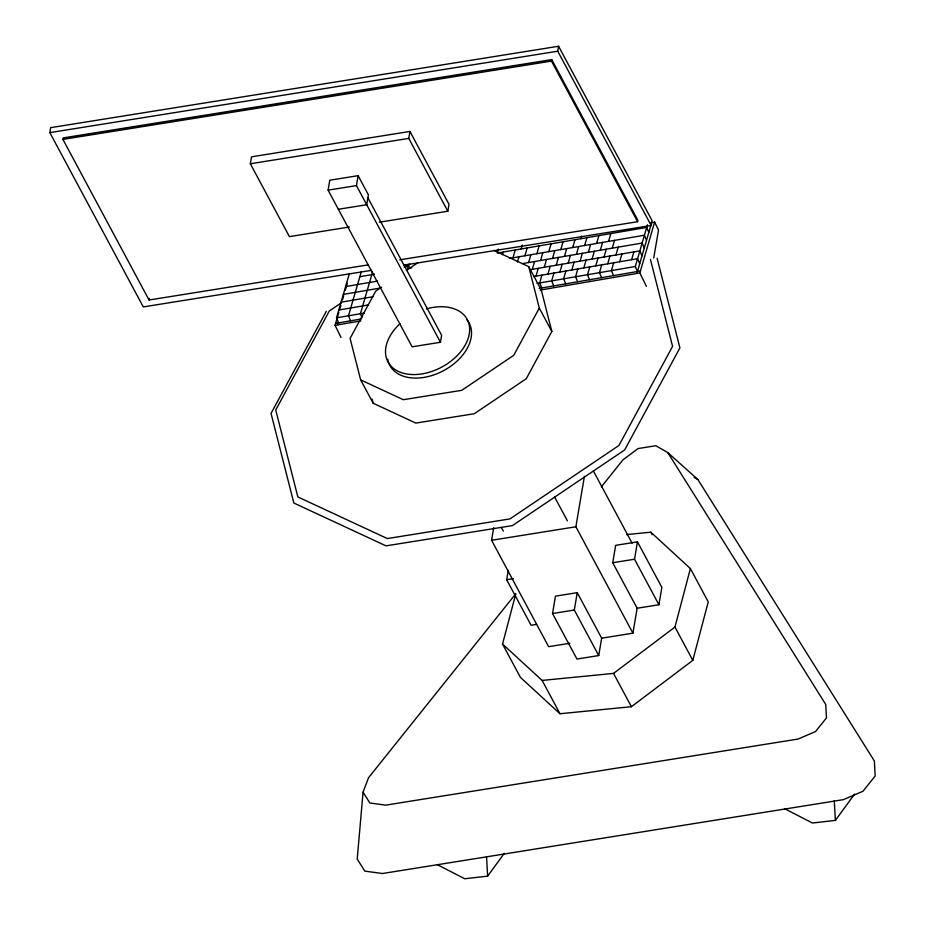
<?xml version="1.0" encoding="UTF-8"?>
<svg xmlns="http://www.w3.org/2000/svg" width="925" height="925" viewBox="0 0 925 925"><rect width="100%" height="100%" fill="white"/><g stroke="black" fill="none" stroke-linecap="round" stroke-linejoin="round"><path stroke-width="1.39" d="M515.595 593.989L368.508 777.763L363.074 792.17L357.212 859.013L364.785 871.107L382.476 873.524L843.438 799.639L862.956 791.257L875.166 775.994L874.368 760.997L697.843 479.497L667.827 452.626L655.802 445.723L638.088 448.556L622.987 459.817L601.331 486.874M371.561 270.331L143.294 306.915L49.834 132.622L50.678 127.65L558.584 46.25L652.044 220.543L651.2 225.503L404.375 265.07M368.393 264.851L149.041 300.012L62.923 139.398L63.178 137.917L551.739 59.605L637.857 220.219L637.603 221.711L399.739 259.832M149.041 300.012L149.295 298.521M349.349 227.018L289.409 236.627L250.351 163.771L251.531 156.822L409.937 131.442L448.995 204.286L447.816 211.235L379.319 222.208M367.884 197.777L441.63 335.324L440.45 342.273L412.111 346.817L328.109 190.145L329.786 180.213L358.125 175.669L368.381 194.793L366.705 204.726L338.365 209.27M440.45 342.273L356.449 185.601L358.125 175.669M447.816 211.235L408.757 138.392L409.937 131.442M637.603 221.711L551.485 61.096L551.739 59.605M651.2 225.503L557.74 51.21L558.584 46.25M569.939 643.268L548.629 646.679L491.58 540.281L493.719 527.678M536.523 624.363L531.077 625.242L506.669 579.721L508.253 570.367M552.537 613.529L555.474 596.151L577.258 592.659L601.666 638.181L598.718 655.559L576.946 659.051L552.537 613.529L574.309 610.038L598.718 655.559M601.666 638.181L632.92 633.174L575.87 526.776L584.415 476.352M574.309 610.038L577.258 592.659M612.732 562.724L615.68 545.345L637.464 541.853L661.861 587.375L658.924 604.753L637.14 608.245L612.732 562.724L634.515 559.232L658.924 604.753M634.515 559.232L637.464 541.853M632.92 633.174L637.14 608.245M653.721 257.959L658.531 230.094L654.634 222.127L650.368 222.856M626.537 534.581L650.818 532.187L690.397 568.563L708.249 601.874L692.813 660.369L631.405 706.7L559.983 713.742L520.405 677.354L502.541 644.054L515.78 593.919M502.541 644.054L542.131 680.43L613.541 673.4L674.961 627.058L690.397 568.563M338.064 324.814L338.631 322.86L336.515 317.853L349.407 273.534M341.036 337.521L335.07 325.334L338.851 312.338M339.66 309.574L340.863 305.435M342.47 299.92L343.672 295.78M345.279 290.253L347.291 283.362M361.363 271.488L348.471 315.795L350.587 320.813M372.555 272.043L360.426 313.748L362.01 317.506M408.792 264.573L407.659 268.481L411.637 267.799M498.436 249.172L497.292 253.08L646.691 227.4L648.807 232.418M502.506 254.653L503.269 252.051M512.947 257.821L515.225 249.993M517.41 262.006L518.925 256.792M521.203 248.964L522.336 245.056M524.903 255.762L527.169 247.946M528.603 262.55L530.881 254.733M532.303 269.348L534.581 261.532M536.847 253.704L539.125 245.888M536.003 276.136L538.281 268.319M540.547 260.503L542.825 252.687M541.981 275.118L539.703 282.934L541.819 287.941M544.247 267.29L546.525 259.474M548.803 251.658L551.08 243.83M547.958 274.089L550.225 266.273M552.502 258.445L554.78 250.629M553.925 273.06L551.658 280.876L553.763 285.894M556.202 265.244L558.48 257.416M560.758 249.6L563.024 241.783M559.903 272.031L562.18 264.215M564.458 256.398L566.736 248.571M565.88 271.002L563.602 278.83L565.718 283.836M568.158 263.186L570.436 255.369M572.702 247.542L574.98 239.725M571.858 269.984L574.136 262.157M576.402 254.34L578.68 246.524M580.958 238.696L581.721 236.095M577.836 268.955L575.558 276.772L577.674 281.79M580.114 261.127L582.38 253.311M584.658 245.495L586.936 237.667M583.814 267.926L586.08 260.11M588.358 252.282L590.636 244.466M589.78 266.897L587.514 274.713L589.618 279.732M592.058 259.081L594.336 251.253M596.613 243.437L598.88 235.621M595.758 265.868L598.036 258.052M600.313 250.236L602.591 242.408M601.736 264.839L599.458 272.667L601.574 277.673M604.013 257.023L606.291 249.207M608.558 241.379L610.835 233.562M607.713 263.822L609.991 255.994M612.257 248.177L614.535 240.361M613.691 262.793L611.413 270.609L613.529 275.627M615.969 254.965L618.235 247.148M619.669 261.763L621.935 253.947M631.613 259.705L633.891 251.889M637.429 271.511L635.313 266.504L647.454 224.798M636.862 273.465L651.084 224.59M646.402 286.357L639.846 272.956L654.634 222.127M326.317 311.297L271.037 413.406L293.838 503.015L386.014 545.866L512.369 525.62L624.618 449.989L679.91 347.881L657.108 258.283M493.846 250.398L528.742 266.62L539.298 308.083L513.71 355.339L461.76 390.327L403.3 399.704L360.646 379.874L350.089 338.411L375.677 291.155L381.574 287.178M528.742 266.62L541.287 290.011L551.832 331.462L526.256 378.718L474.305 413.718L415.834 423.083L373.18 403.254L360.646 379.874M437.294 864.632L464.697 878.75L487.637 876.16L504.298 853.289M785.036 808.889L812.439 823.019L835.391 820.417L854.55 794.124M341.36 302.81L329.392 310.881L275.731 409.995L297.862 496.956L387.332 538.558L509.964 518.902L618.918 445.503L672.579 346.389L650.448 259.428M406.376 270.47L418.181 262.527M404.098 265.186L409.787 264.203M404.075 267.048L409.382 266.134M359.848 276.702L374.452 274.193M345.626 286.577L377.493 281.096M509.363 258.433L644.413 235.227L646.529 240.234M343.348 294.393L379.204 288.23M522.625 263.579L642.147 243.044L644.251 248.05M341.071 302.209L372.937 296.74M529.909 269.765L639.869 250.86L641.985 255.878M338.793 310.037L368.011 305.007M533.609 276.552L637.591 258.688L639.707 263.694M336.515 317.853L364.404 313.055M537.043 283.385L635.313 266.504M335.648 323.38L361.212 318.986M539.159 288.403L640.412 271.002M335.07 325.334L360.831 320.906M540.107 290.092L639.846 272.956M49.834 132.622L557.74 51.21M62.923 139.398L551.485 61.096M250.351 163.771L408.757 138.392M328.109 190.145L356.449 185.601M491.58 540.281L575.87 526.776M506.669 579.721L513.479 578.634M694.178 477.392L697.843 479.497M667.827 452.626L825.747 704.48L826.464 717.904L815.538 731.548L798.078 739.052L385.679 805.155L369.85 802.981L363.074 792.17M539.298 308.083L551.832 331.462M650.818 532.187L652.137 534.65M593.376 470.941L632.087 543.137M674.961 627.058L692.813 660.369M554.549 496.875L567.407 520.868M613.541 673.4L631.405 706.7M501.327 527.342L503.35 531.135M542.131 680.43L559.983 713.742M372.127 399.103L373.18 403.254M834.281 800.819L835.391 820.417M486.538 856.55L487.637 876.16M466.871 319.611A44.955 30.028 -28.2 0 1 441.977 371.492A44.955 30.028 -28.2 0 1 387.725 359.224M426.344 308.915A44.955 30.028 -28.2 0 1 468.189 338.353A44.955 30.028 -28.2 0 1 405.231 373.7A44.955 30.028 -28.2 0 1 399.947 323.727"/></g></svg>
